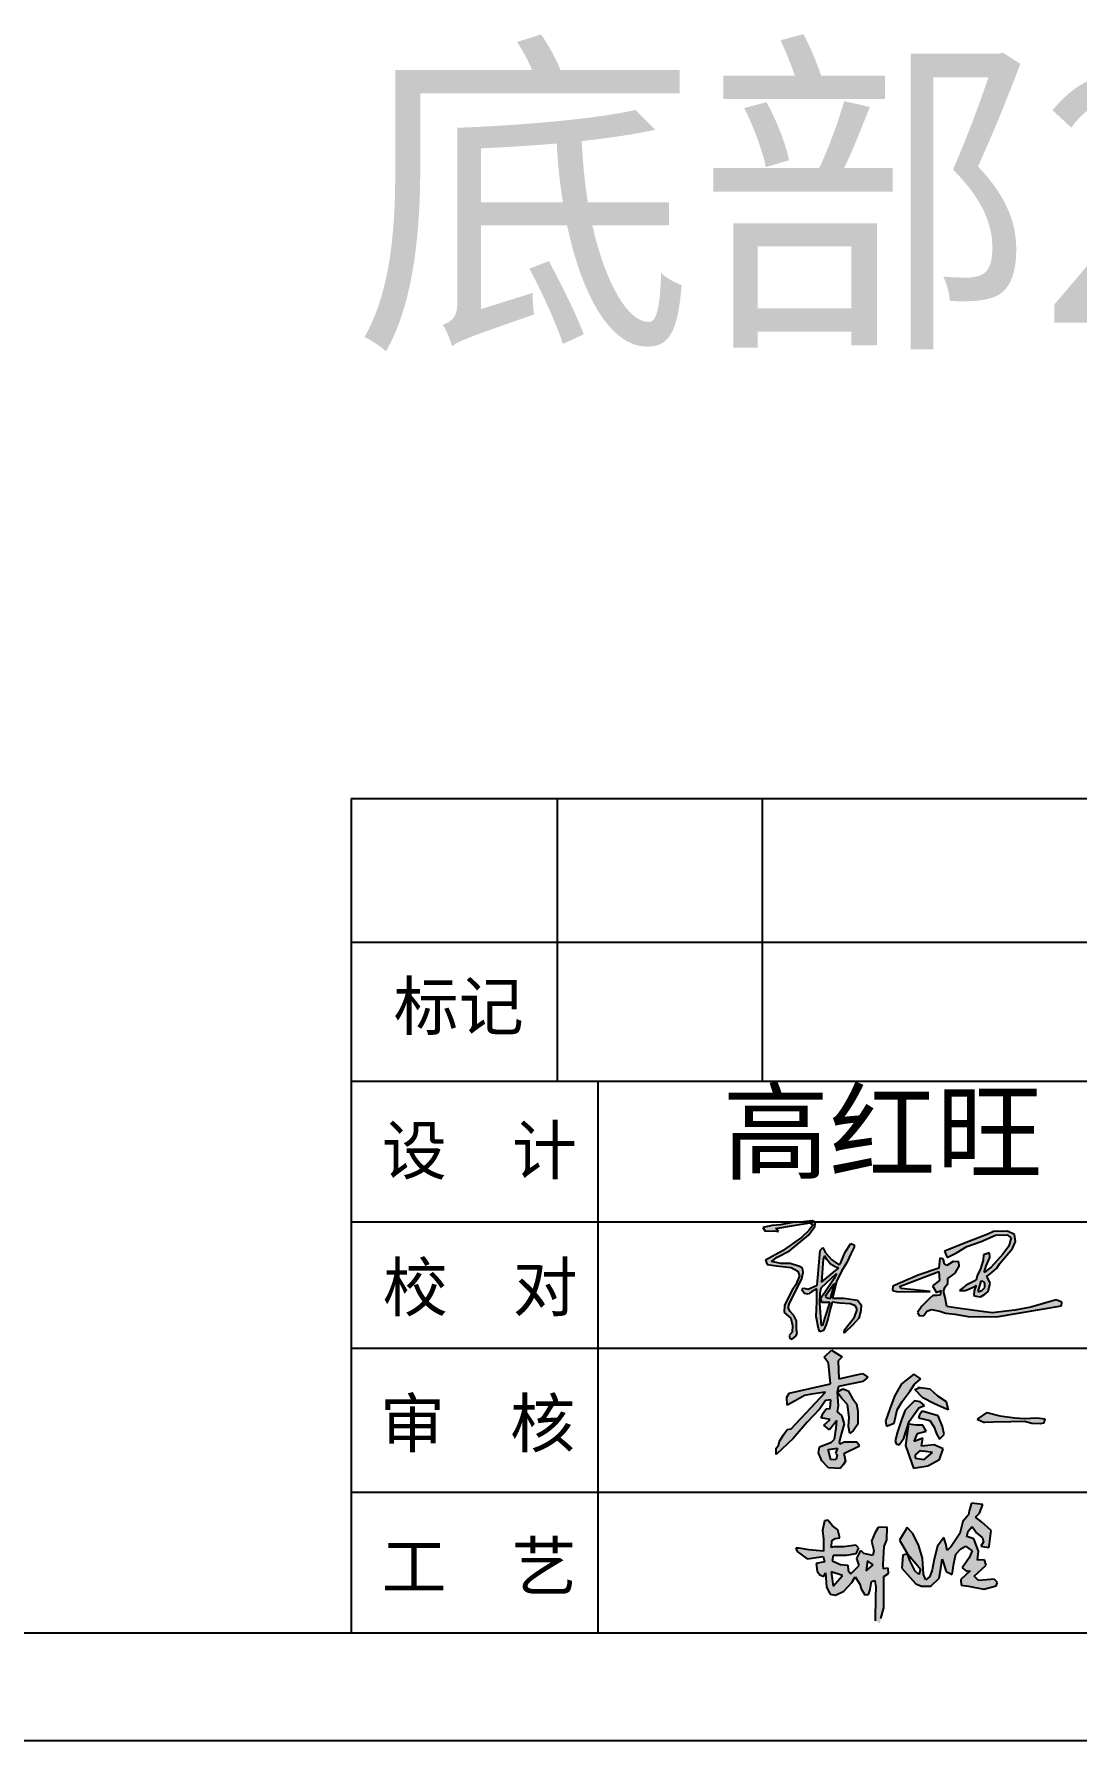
# Model space of a CAD drawing. Header units: millimetres. Extents: x 3916 to 6020, y 1867 to 2649.
# Drawn here: x 5476.7 to 5613.9, y 1867.3 to 2092 of the extents above; entities that cross this region are included whole.
import ezdxf

# ---------------------------------------------------------------- set-up
doc = ezdxf.new("R2010")
doc.units = ezdxf.units.MM
doc.layers.add('图层1', color=6, linetype='Continuous', lineweight=5)
doc.styles.add('宋体', font='')
doc.styles.get('宋体').set_extended_font_data('SimSun')

# ---------------------------------------------------------------- blocks, each defined once
blk = doc.blocks.new('452455.')
at = {"lineweight": -3}
h = blk.add_hatch(color=256, dxfattribs=at)
h.paths.add_polyline_path([(60176.5, 37954.7), (60048.5, 37925.7), (60041.7, 37913.9), (60042.3, 37888.7), (60067.2, 37902.6), (60096.5, 37919), (60117.4, 37922.3), (60161.2, 37929.4), (60054.5, 37815.5), (60042.5, 37813.1), (60031.6, 37796.8), (60018.3, 37776.9), (60015.5, 37763.4), (60007.9, 37755.1), (60007.9, 37736.4), (60061.5, 37785.7), (60104.3, 37835.7), (60143.1, 37876.9), (60161.5, 37903.4), (60177.8, 37905.6), (60175.4, 37878.4), (60162.7, 37877.7), (60153.5, 37864.2), (60147.5, 37849.1), (60175.8, 37843.8), (60156, 37826.8), (60174, 37812.7), (60195.9, 37841.6), (60194.1, 37817.3), (60189.2, 37783.8), (60179.7, 37774.2), (60142.9, 37759.4), (60139, 37741.4), (60149.3, 37716), (60170.5, 37694.1), (60206.2, 37692.3), (60215.3, 37704.3), (60223.1, 37714.9), (60218, 37738.6), (60265.9, 37763.1), (60257.9, 37773.9), (60219.2, 37773.9), (60205.5, 37768.1), (60203.3, 37773.2), (60208.9, 37794.4), (60218.6, 37830.8), (60210.6, 37856.4), (60197, 37867.7), (60199.8, 37886.5), (60197.6, 37929.1), (60201, 37946.2), (60276.7, 37962.1), (60292.6, 37975.2), (60276.1, 37987.2), (60202.1, 37970.1), (60199.8, 38025.8), (60212.4, 38038.9), (60179.3, 38058.8), (60157.1, 38037.2), (60170.8, 38018.4)])
h.paths.add_polyline_path([(60198, 37755.1), (60192.1, 37739.7), (60197.1, 37734.6), (60194.1, 37720.6), (60177.8, 37719.5), (60169.1, 37751.4)], flags=16)
h.paths.add_polyline_path([(60234.5, 37850.7), (60232.8, 37822.2), (60236.3, 37800.6), (60247.1, 37809.2), (60260.7, 37830.2), (60261.3, 37853.5), (60260.7, 37870), (60256.7, 37892.8), (60244.8, 37909.2), (60231.7, 37933.1), (60214.6, 37938.8), (60197.6, 37929.1), (60211.2, 37909.8), (60229.4, 37891)], flags=17)
h.paths.add_polyline_path([(60398.1, 37899.6), (60423.1, 37933.3), (60436.3, 37953.5), (60456.4, 37970.1), (60434.1, 37984.6), (60396.8, 37954.3), (60375.3, 37918.8), (60361.3, 37880.7), (60346.8, 37839.1), (60350.3, 37823.3), (60373.5, 37833.4), (60383.2, 37874.1)])
h.paths.add_polyline_path([(60484.1, 37939.4), (60452.7, 37943.5), (60437.6, 37937.3), (60462.1, 37911), (60496.8, 37894.2), (60519.6, 37883.8), (60540.7, 37874.1), (60535, 37900), (60507.3, 37918)])
h.paths.add_polyline_path([(60395.9, 37843), (60383.6, 37806.6), (60377, 37778.1), (60379.7, 37769.4), (60389.3, 37765.4), (60403.8, 37786), (60420, 37838.2), (60449.9, 37880.3), (60467.4, 37887.7), (60453.8, 37899.1), (60437.1, 37902.2), (60407.3, 37873.3)])
h.paths.add_polyline_path([(60484.1, 37841.7), (60497.2, 37820.7), (60505.1, 37800.1), (60514.3, 37783.8), (60528.8, 37797.9), (60523.1, 37822.4), (60510, 37855.3), (60477.9, 37864.9), (60460.7, 37870.1), (60452.5, 37858.4), (60449, 37849.2)])
h.paths.add_polyline_path([(60446.4, 37801.4), (60473.1, 37808.4), (60462.1, 37826.8), (60442, 37826.8), (60417.6, 37830), (60409.1, 37764.1), (60433.6, 37693.5), (60477.9, 37701), (60513.9, 37720.3), (60525.8, 37753.2), (60497.2, 37766.3), (60457.8, 37761.9), (60462.6, 37786), (60435.8, 37776.4)])
h.paths.add_polyline_path([(60454.3, 37748.8), (60463.8, 37746), (60492, 37741.8), (60467, 37720.3), (60438.9, 37724.9), (60438.6, 37734.8)], flags=16)
h.paths.add_polyline_path([(60681.5, 37835.9), (60734.3, 37837.1), (60777.5, 37838.1), (60800.3, 37832.3), (60826, 37831.3), (60837.2, 37833.2), (60840.1, 37845.9), (60815.8, 37849.2), (60775.6, 37847.8), (60746.9, 37849.7), (60700.8, 37855.5), (60660.6, 37866.2), (60630.6, 37845.2), (60653.2, 37835.4)])
for p, q in [((60157.1, 38037.2), (60179.3, 38058.8)), ((60170.8, 38018.4), (60157.1, 38037.2)), ((60176.5, 37954.7), (60170.8, 38018.4)), ((60179.3, 38058.8), (60212.4, 38038.9)), ((60212.4, 38038.9), (60199.8, 38025.8)), ((60199.8, 38025.8), (60202.1, 37970.1)), ((60276.7, 37962.1), (60201, 37946.2)), ((60202.1, 37970.1), (60276.1, 37987.2)), ((60276.1, 37987.2), (60292.6, 37975.2)), ((60292.6, 37975.2), (60276.7, 37962.1)), ((60434.1, 37984.6), (60396.8, 37954.3)), ((60456.4, 37970.1), (60434.1, 37984.6)), ((60436.3, 37953.5), (60456.4, 37970.1)), ((60041.7, 37913.9), (60048.5, 37925.7)), ((60042.3, 37888.7), (60041.7, 37913.9)), ((60048.5, 37925.7), (60176.5, 37954.7)), ((60054.5, 37815.5), (60161.2, 37929.4)), ((60096.5, 37919), (60067.2, 37902.6)), ((60117.4, 37922.3), (60096.5, 37919)), ((60161.2, 37929.4), (60117.4, 37922.3)), ((60177.8, 37905.6), (60161.5, 37903.4)), ((60175.4, 37878.4), (60177.8, 37905.6)), ((60201, 37946.2), (60197.6, 37929.1)), ((60197.6, 37929.1), (60214.6, 37938.8)), ((60211.2, 37909.8), (60197.6, 37929.1)), ((60197.6, 37929.1), (60197.6, 37929.1)), ((60197.6, 37929.1), (60199.8, 37886.5)), ((60229.4, 37891), (60211.2, 37909.8)), ((60214.6, 37938.8), (60231.7, 37933.1)), ((60231.7, 37933.1), (60244.8, 37909.2)), ((60244.8, 37909.2), (60256.7, 37892.8)), ((60375.3, 37918.8), (60361.3, 37880.7)), ((60396.8, 37954.3), (60375.3, 37918.8)), ((60398.1, 37899.6), (60423.1, 37933.3)), ((60423.1, 37933.3), (60436.3, 37953.5)), ((60437.6, 37937.3), (60452.7, 37943.5)), ((60462.1, 37911), (60437.6, 37937.3)), ((60446.8, 37944.3), (60484.1, 37939.4)), ((60496.8, 37894.2), (60462.1, 37911)), ((60484.1, 37939.4), (60507.3, 37918)), ((60507.3, 37918), (60535, 37900)), ((60067.2, 37902.6), (60042.3, 37888.7)), ((60143.1, 37876.9), (60104.3, 37835.7)), ((60161.5, 37903.4), (60143.1, 37876.9)), ((60147.5, 37849.1), (60153.5, 37864.2)), ((60153.5, 37864.2), (60162.7, 37877.7)), ((60162.7, 37877.7), (60175.4, 37878.4)), ((60199.8, 37886.5), (60197, 37867.7)), ((60197, 37867.7), (60210.6, 37856.4)), ((60210.6, 37856.4), (60218.6, 37830.8)), ((60234.5, 37850.7), (60229.4, 37891)), ((60256.7, 37892.8), (60260.7, 37870)), ((60260.7, 37870), (60261.3, 37853.5)), ((60261.3, 37853.5), (60260.7, 37830.2)), ((60361.3, 37880.7), (60346.8, 37839.1)), ((60373.5, 37833.4), (60383.2, 37874.1)), ((60383.2, 37874.1), (60398.1, 37899.6)), ((60407.3, 37873.3), (60395.9, 37843)), ((60437.1, 37902.2), (60407.3, 37873.3)), ((60420, 37838.2), (60449.9, 37880.3)), ((60453.8, 37899.1), (60437.1, 37902.2)), ((60452.5, 37858.4), (60449, 37849.2)), ((60449.9, 37880.3), (60467.4, 37887.7)), ((60460.7, 37870.1), (60452.5, 37858.4)), ((60467.4, 37887.7), (60453.8, 37899.1)), ((60477.9, 37864.9), (60460.7, 37870.1)), ((60510, 37855.3), (60477.9, 37864.9)), ((60519.6, 37883.8), (60496.8, 37894.2)), ((60523.1, 37822.4), (60510, 37855.3)), ((60540.7, 37874.1), (60519.6, 37883.8)), ((60535, 37900), (60540.7, 37874.1)), ((60660.6, 37866.2), (60630.6, 37845.2)), ((60660.6, 37866.2), (60700.8, 37855.5)), ((60700.8, 37855.5), (60746.9, 37849.7)), ((60031.6, 37796.8), (60042.5, 37813.1)), ((60042.5, 37813.1), (60054.5, 37815.5)), ((60104.3, 37835.7), (60061.5, 37785.7)), ((60175.8, 37843.8), (60147.5, 37849.1)), ((60156, 37826.8), (60175.8, 37843.8)), ((60174, 37812.7), (60156, 37826.8)), ((60195.9, 37841.6), (60174, 37812.7)), ((60189.2, 37783.8), (60194.1, 37817.3)), ((60194.1, 37817.3), (60195.9, 37841.6)), ((60218.6, 37830.8), (60208.9, 37794.4)), ((60232.8, 37822.2), (60234.5, 37850.7)), ((60236.3, 37800.6), (60232.8, 37822.2)), ((60247.1, 37809.2), (60236.3, 37800.6)), ((60260.7, 37830.2), (60247.1, 37809.2)), ((60346.8, 37839.1), (60350.3, 37823.3)), ((60350.3, 37823.3), (60373.5, 37833.4)), ((60383.6, 37806.6), (60377, 37778.1)), ((60395.9, 37843), (60383.6, 37806.6)), ((60403.8, 37786), (60420, 37838.2)), ((60417.7, 37830.7), (60409.1, 37764.1)), ((60442, 37826.8), (60417.6, 37830)), ((60435.8, 37776.4), (60446.4, 37801.4)), ((60462.1, 37826.8), (60442, 37826.8)), ((60446.4, 37801.4), (60473.1, 37808.4)), ((60449, 37849.2), (60484.1, 37841.7)), ((60473.1, 37808.4), (60462.1, 37826.8)), ((60484.1, 37841.7), (60497.2, 37820.7)), ((60497.2, 37820.7), (60505.1, 37800.1)), ((60505.1, 37800.1), (60514.3, 37783.8)), ((60528.8, 37797.9), (60523.1, 37822.4)), ((60630.6, 37845.2), (60653.2, 37835.4)), ((60681.5, 37835.9), (60653.2, 37835.4)), ((60734.3, 37837.1), (60681.5, 37835.9)), ((60777.5, 37838.1), (60734.3, 37837.1)), ((60746.9, 37849.7), (60775.6, 37847.8)), ((60775.6, 37847.8), (60815.8, 37849.2)), ((60800.3, 37832.3), (60777.5, 37838.1)), ((60826, 37831.3), (60800.3, 37832.3)), ((60815.8, 37849.2), (60840.1, 37845.9)), ((60837.2, 37833.2), (60826, 37831.3)), ((60840.1, 37845.9), (60837.2, 37833.2)), ((60061.5, 37785.7), (60007.9, 37736.4)), ((60007.9, 37755.1), (60015.5, 37763.4)), ((60007.9, 37736.4), (60007.9, 37755.1)), ((60015.5, 37763.4), (60018.3, 37776.9)), ((60018.3, 37776.9), (60031.6, 37796.8)), ((60139, 37741.4), (60142.9, 37759.4)), ((60142.9, 37759.4), (60179.7, 37774.2)), ((60169.1, 37751.4), (60198, 37755.1)), ((60177.8, 37719.5), (60169.1, 37751.4)), ((60179.7, 37774.2), (60189.2, 37783.8)), ((60198, 37755.1), (60192.1, 37739.7)), ((60208.9, 37794.4), (60203.3, 37773.2)), ((60203.3, 37773.2), (60205.5, 37768.1)), ((60219.2, 37773.9), (60205.5, 37768.1)), ((60218, 37738.6), (60265.9, 37763.1)), ((60257.9, 37773.9), (60219.2, 37773.9)), ((60265.9, 37763.1), (60257.9, 37773.9)), ((60377, 37778.1), (60379.7, 37769.4)), ((60379.7, 37769.4), (60389.3, 37765.4)), ((60389.3, 37765.4), (60403.8, 37786)), ((60409.1, 37764.1), (60433.6, 37693.5)), ((60462.6, 37786), (60435.8, 37776.4)), ((60454.3, 37748.8), (60438.6, 37734.8)), ((60454.3, 37748.8), (60463.8, 37746)), ((60457.8, 37761.9), (60462.6, 37786)), ((60497.2, 37766.3), (60457.8, 37761.9)), ((60525.8, 37753.2), (60497.2, 37766.3)), ((60513.9, 37720.3), (60525.8, 37753.2)), ((60514.3, 37783.8), (60528.8, 37797.9)), ((60149.3, 37716), (60139, 37741.4)), ((60170.5, 37694.1), (60149.3, 37716)), ((60206.2, 37692.3), (60170.5, 37694.1)), ((60194.1, 37720.6), (60177.8, 37719.5)), ((60192.1, 37739.7), (60197.1, 37734.6)), ((60197.1, 37734.6), (60194.1, 37720.6)), ((60215.3, 37704.3), (60206.2, 37692.3)), ((60223.1, 37714.9), (60215.3, 37704.3)), ((60218, 37738.6), (60223.1, 37714.9)), ((60433.6, 37693.5), (60477.9, 37701)), ((60438.6, 37734.8), (60438.9, 37724.9)), ((60438.9, 37724.9), (60467, 37720.3)), ((60492, 37741.8), (60463, 37746.1)), ((60467, 37720.3), (60492, 37741.8)), ((60477.9, 37701), (60513.9, 37720.3))]:
    blk.add_line(p, q, dxfattribs=at)
blk = doc.blocks.new('445525555')
at = {"lineweight": -3}
h = blk.add_hatch(color=256, dxfattribs=at)
h.paths.add_polyline_path([(59468.6, 37412.7), (59471.9, 37429), (59512, 37429.3), (59541.6, 37434.8), (59549.9, 37453.3), (59542.3, 37461.4), (59505.1, 37456.2), (59474.9, 37456.2), (59465.4, 37454.2), (59468.7, 37476.8), (59478.2, 37481.8), (59493, 37484.1), (59486.1, 37509.3), (59469.4, 37520.8), (59455.6, 37538.5), (59445.1, 37537.2), (59438.5, 37507), (59442.1, 37479.8), (59442.4, 37461.1), (59441.8, 37442.7), (59396.8, 37446.7), (59366.6, 37452.2), (59355.8, 37452.2), (59360, 37441.7), (59390.9, 37419.4), (59441.2, 37425.8), (59444.8, 37409.5), (59419.2, 37404.8), (59421.9, 37381.2), (59430.5, 37369.2), (59443.2, 37364.8), (59448.5, 37376.2), (59451.5, 37331.6), (59462.2, 37309.6), (59478.8, 37306.9), (59504.8, 37319.2), (59529.5, 37345.9), (59539.8, 37363.8), (59554.5, 37340.9), (59558.8, 37326.2), (59569.8, 37307.9), (59580.8, 37308.2), (59586.1, 37324.2), (59590.8, 37349.2), (59601.1, 37351.5), (59604.4, 37331.6), (59603.1, 37302.6), (59601.9, 37227.2), (59616.4, 37219.9), (59619.9, 37233.8), (59628.5, 37267.4), (59628.5, 37363.9), (59643.2, 37373.9), (59642.6, 37389.8), (59627.3, 37388.3), (59627, 37401.9), (59629.8, 37457), (59638.1, 37477.9), (59639.1, 37516.9), (59610.9, 37516.5), (59601.3, 37498.8), (59590.5, 37473.9), (59597.7, 37444.4), (59594.8, 37428.9), (59566.9, 37435.5), (59557.8, 37445), (59545.5, 37419.9), (59552, 37398.4), (59526.3, 37372.6), (59518.5, 37382.7), (59516.8, 37399.3), (59494.7, 37401.6)])
h.paths.add_polyline_path([(59500.7, 37367.6), (59471.9, 37333.9), (59466.1, 37378.3)], flags=16)
h.paths.add_polyline_path([(59574.2, 37382.1), (59577.8, 37412.4), (59595.7, 37400)], flags=16)
h.paths.add_polyline_path([(59709.7, 37414.2), (59702.4, 37435), (59687.7, 37430.1), (59684.5, 37390.2), (59710.6, 37361.6), (59728.1, 37341.7), (59745.6, 37334), (59774.2, 37334.4), (59800.2, 37359.6), (59805.1, 37389.3), (59809.2, 37418.3), (59821.4, 37379.6), (59840.6, 37370.2), (59845.1, 37404.4), (59851.2, 37433.7), (59867.1, 37450), (59881.4, 37458.6), (59902.2, 37443.9), (59892.4, 37422.3), (59870.8, 37391.4), (59884.2, 37380.8), (59895.6, 37382), (59867.1, 37355.1), (59867.9, 37337.6), (59891.2, 37334.8), (59938, 37325), (59976.8, 37335.2), (59980.8, 37346.2), (59970.2, 37355.9), (59947.8, 37354.3), (59921.7, 37351.9), (59908.7, 37365.7), (59945.8, 37399.5), (59940.1, 37416.2), (59918.9, 37415.4), (59921.7, 37443.1), (59907.5, 37481.4), (59885.9, 37487.9), (59889.5, 37504.6), (59901.8, 37518.9), (59916, 37499.7), (59934, 37483.8), (59936.8, 37471.6), (59929.1, 37458.6), (59953.9, 37453.7), (59955.6, 37465.5), (59960.5, 37507.1), (59931.5, 37533.9), (59912.4, 37548.6), (59924.6, 37560.4), (59934.8, 37587.7), (59899.7, 37591.4), (59892.4, 37568.2), (59890.3, 37555.5), (59872.8, 37534.8), (59864.2, 37497.7), (59836.9, 37457), (59825.1, 37445.2), (59820.6, 37465.1), (59814.1, 37485.1), (59794.5, 37458.2), (59784.3, 37418.3), (59778.2, 37384.5), (59770.9, 37364.5), (59758.3, 37354.3), (59751.3, 37370.2), (59748.9, 37421.1), (59736.2, 37462.7), (59717.1, 37498.5), (59701.2, 37516.4), (59676.7, 37477.3), (59702.4, 37435), (59728.5, 37403.6), (59742.3, 37387), (59736.7, 37371), (59725.2, 37381.2)])
for p, q in [((59899.7, 37591.4), (59892.4, 37568.2)), ((59934.8, 37587.7), (59899.7, 37591.4)), ((59445.1, 37537.2), (59438.5, 37507)), ((59455.6, 37538.5), (59445.1, 37537.2)), ((59469.4, 37520.8), (59455.6, 37538.5)), ((59890.3, 37555.5), (59872.8, 37534.8)), ((59892.4, 37568.2), (59890.3, 37555.5)), ((59912.4, 37548.6), (59924.6, 37560.4)), ((59931.5, 37533.9), (59912.4, 37548.6)), ((59924.6, 37560.4), (59934.8, 37587.7)), ((59438.5, 37507), (59442.1, 37479.8)), ((59486.1, 37509.3), (59469.4, 37520.8)), ((59478.2, 37481.8), (59493, 37484.1)), ((59493, 37484.1), (59486.1, 37509.3)), ((59601.3, 37498.8), (59590.5, 37473.9)), ((59610.9, 37516.5), (59601.3, 37498.8)), ((59639.1, 37516.9), (59610.9, 37516.5)), ((59638.1, 37477.9), (59639.1, 37516.9)), ((59701.2, 37516.4), (59676.7, 37477.3)), ((59717.1, 37498.5), (59701.2, 37516.4)), ((59736.2, 37462.7), (59717.1, 37498.5)), ((59814.1, 37485.1), (59794.5, 37458.2)), ((59820.6, 37465.1), (59814.1, 37485.1)), ((59864.2, 37497.7), (59836.9, 37457)), ((59872.8, 37534.8), (59864.2, 37497.7)), ((59885.9, 37487.9), (59889.5, 37504.6)), ((59907.5, 37481.4), (59885.9, 37487.9)), ((59889.5, 37504.6), (59901.8, 37518.9)), ((59901.8, 37518.9), (59916, 37499.7)), ((59916, 37499.7), (59934, 37483.8)), ((59960.5, 37507.1), (59931.5, 37533.9)), ((59934, 37483.8), (59936.8, 37471.6)), ((59955.6, 37465.5), (59960.5, 37507.1)), ((59366.6, 37452.2), (59355.8, 37452.2)), ((59355.8, 37452.2), (59360, 37441.7)), ((59360, 37441.7), (59390.9, 37419.4)), ((59396.8, 37446.7), (59366.6, 37452.2)), ((59441.8, 37442.7), (59396.8, 37446.7)), ((59442.4, 37461.1), (59441.8, 37442.7)), ((59442.1, 37479.8), (59442.4, 37461.1)), ((59465.4, 37454.2), (59468.7, 37476.8)), ((59474.9, 37456.2), (59465.4, 37454.2)), ((59468.7, 37476.8), (59478.2, 37481.8)), ((59505.1, 37456.2), (59474.9, 37456.2)), ((59542.3, 37461.4), (59505.1, 37456.2)), ((59541.6, 37434.8), (59512, 37429.3)), ((59549.9, 37453.3), (59541.6, 37434.8)), ((59549.9, 37453.3), (59542.3, 37461.4)), ((59545.5, 37419.9), (59557.8, 37445)), ((59566.9, 37435.5), (59557.8, 37445)), ((59594.8, 37428.9), (59566.9, 37435.5)), ((59590.5, 37473.9), (59597.7, 37444.4)), ((59597.7, 37444.4), (59594.8, 37428.9)), ((59627, 37401.9), (59629.8, 37457)), ((59629.8, 37457), (59638.1, 37477.9)), ((59676.7, 37477.3), (59702.4, 37435)), ((59687.7, 37430.1), (59684.5, 37390.2)), ((59702.4, 37435), (59687.7, 37430.1)), ((59702.4, 37435), (59728.5, 37403.6)), ((59709.7, 37414.2), (59702.4, 37435)), ((59748.9, 37421.1), (59736.2, 37462.7)), ((59794.5, 37458.2), (59784.3, 37418.3)), ((59825.1, 37445.2), (59820.6, 37465.1)), ((59836.9, 37457), (59825.1, 37445.2)), ((59845.1, 37404.4), (59851.2, 37433.7)), ((59851.2, 37433.7), (59867.1, 37450)), ((59867.1, 37450), (59881.4, 37458.6)), ((59881.4, 37458.6), (59902.2, 37443.9)), ((59902.2, 37443.9), (59892.4, 37422.3)), ((59921.7, 37443.1), (59907.5, 37481.4)), ((59918.9, 37415.4), (59921.7, 37443.1)), ((59936.8, 37471.6), (59929.1, 37458.6)), ((59929.1, 37458.6), (59953.9, 37453.7)), ((59953.9, 37453.7), (59955.6, 37465.5)), ((59390.9, 37419.4), (59441.2, 37425.8)), ((59444.8, 37409.5), (59419.2, 37404.8)), ((59419.2, 37404.8), (59421.9, 37381.2)), ((59421.9, 37381.2), (59430.5, 37369.2)), ((59441.2, 37425.8), (59444.8, 37409.5)), ((59466.1, 37378.3), (59471.9, 37333.9)), ((59500.7, 37367.6), (59466.1, 37378.3)), ((59471.9, 37429), (59468.6, 37412.7)), ((59468.6, 37412.7), (59494.7, 37401.6)), ((59512, 37429.3), (59471.9, 37429)), ((59494.7, 37401.6), (59516.8, 37399.3)), ((59516.8, 37399.3), (59518.5, 37382.7)), ((59518.5, 37382.7), (59526.3, 37372.6)), ((59526.3, 37372.6), (59552, 37398.4)), ((59552, 37398.4), (59545.5, 37419.9)), ((59577.8, 37412.4), (59574.2, 37382.1)), ((59574.2, 37382.1), (59595.7, 37400)), ((59595.7, 37400), (59577.8, 37412.4)), ((59627.3, 37388.3), (59627, 37401.9)), ((59642.6, 37389.8), (59627.3, 37388.3)), ((59643.2, 37373.9), (59642.6, 37389.8)), ((59684.5, 37390.2), (59710.6, 37361.6)), ((59725.2, 37381.2), (59709.7, 37414.2)), ((59736.7, 37371), (59725.2, 37381.2)), ((59728.5, 37403.6), (59742.3, 37387)), ((59742.3, 37387), (59736.7, 37371)), ((59751.3, 37370.2), (59748.9, 37421.1)), ((59778.2, 37384.5), (59770.9, 37364.5)), ((59784.3, 37418.3), (59778.2, 37384.5)), ((59800.2, 37359.6), (59805.1, 37389.3)), ((59805.1, 37389.3), (59809.2, 37418.3)), ((59809.2, 37418.3), (59821.4, 37379.6)), ((59821.4, 37379.6), (59840.6, 37370.2)), ((59840.6, 37370.2), (59845.1, 37404.4)), ((59895.6, 37382), (59867.1, 37355.1)), ((59892.4, 37422.3), (59870.8, 37391.4)), ((59870.8, 37391.4), (59884.2, 37380.8)), ((59884.2, 37380.8), (59895.6, 37382)), ((59908.7, 37365.7), (59945.8, 37399.5)), ((59940.1, 37416.2), (59918.9, 37415.4)), ((59945.8, 37399.5), (59940.1, 37416.2)), ((59430.5, 37369.2), (59443.2, 37364.8)), ((59443.2, 37364.8), (59448.5, 37376.2)), ((59448.5, 37376.2), (59451.5, 37331.6)), ((59451.5, 37331.6), (59462.2, 37309.6)), ((59471.9, 37333.9), (59500.7, 37367.6)), ((59504.8, 37319.2), (59529.5, 37345.9)), ((59529.5, 37345.9), (59539.8, 37363.8)), ((59539.8, 37363.8), (59554.5, 37340.9)), ((59554.5, 37340.9), (59558.8, 37326.2)), ((59558.8, 37326.2), (59569.8, 37307.9)), ((59580.8, 37308.2), (59586.1, 37324.2)), ((59586.1, 37324.2), (59590.8, 37349.2)), ((59590.8, 37349.2), (59601.1, 37351.5)), ((59601.1, 37351.5), (59604.4, 37331.6)), ((59604.4, 37331.6), (59603.1, 37302.6)), ((59628.5, 37363.9), (59643.2, 37373.9)), ((59628.5, 37267.4), (59628.5, 37363.9)), ((59710.6, 37361.6), (59728.1, 37341.7)), ((59728.1, 37341.7), (59745.6, 37334)), ((59745.6, 37334), (59774.2, 37334.4)), ((59758.3, 37354.3), (59751.3, 37370.2)), ((59770.9, 37364.5), (59758.3, 37354.3)), ((59774.2, 37334.4), (59800.2, 37359.6)), ((59867.1, 37355.1), (59867.9, 37337.6)), ((59867.9, 37337.6), (59891.2, 37334.8)), ((59891.2, 37334.8), (59938, 37325)), ((59921.7, 37351.9), (59908.7, 37365.7)), ((59947.8, 37354.3), (59921.7, 37351.9)), ((59938, 37325), (59976.8, 37335.2)), ((59970.2, 37355.9), (59947.8, 37354.3)), ((59980.8, 37346.2), (59970.2, 37355.9)), ((59976.8, 37335.2), (59980.8, 37346.2)), ((59976.8, 37335.2), (59976.8, 37335.2)), ((59462.2, 37309.6), (59478.8, 37306.9)), ((59478.8, 37306.9), (59504.8, 37319.2)), ((59569.8, 37307.9), (59580.8, 37308.2)), ((59603.1, 37302.6), (59601.9, 37227.2)), ((59619.9, 37233.8), (59628.5, 37267.4))]:
    blk.add_line(p, q, dxfattribs=at)
blk = doc.blocks.new('0045555')
at = {"lineweight": -3}
h = blk.add_hatch(color=256, dxfattribs=at)
h.paths.add_polyline_path([(59666.69, 37142.55), (59667.21, 37145.44), (59667, 37147.35), (59665.54, 37148.14), (59661.14, 37149.68), (59656.85, 37149.64), (59652.23, 37150.55), (59654.9, 37152.67), (59660.84, 37155.75), (59669.83, 37163.21), (59672.82, 37167.34), (59673.08, 37169.38), (59671.61, 37169.91), (59667.37, 37169.54), (59662.18, 37169.12), (59656.47, 37168.08), (59652.5, 37167.8), (59648.03, 37166.8), (59649.13, 37165.11), (59653.41, 37165.21), (59655.58, 37164.92), (59654.76, 37165.79), (59654.22, 37166.36), (59663.56, 37167.85), (59670.46, 37168.96), (59672.07, 37168), (59669.9, 37165.35), (59666.49, 37162.04), (59657.45, 37155.75), (59649.28, 37151.23), (59650.05, 37149.17), (59654.62, 37148.54), (59661.54, 37147.68), (59664.77, 37146.04), (59665.51, 37143.72), (59663.72, 37139.45), (59661.96, 37136.92), (59658.45, 37129.74), (59658.22, 37126.21), (59661.42, 37123.51), (59662.21, 37120.09), (59662.01, 37116.93), (59660.58, 37115.27), (59660.92, 37114.07), (59662.05, 37113.62), (59663.91, 37115.17), (59664.37, 37116.67), (59664.04, 37118.09), (59664.08, 37122.38), (59662.75, 37124.87), (59661.15, 37126.73), (59660.12, 37128.53), (59660.62, 37130.19)])
h.paths.add_polyline_path([(59673.89, 37139.34), (59669.62, 37137.39), (59667.61, 37137.91), (59666.95, 37137.78), (59666.77, 37136.72), (59667.85, 37135.28), (59669.64, 37135.06), (59671.3, 37136.13), (59673.71, 37137.63), (59673.74, 37131.3), (59673.52, 37124.3), (59674.53, 37118.59), (59675.23, 37117.13), (59676.95, 37117.75), (59678.22, 37120.5), (59679.11, 37123.71), (59680.19, 37127.84), (59681.06, 37131.19), (59684.74, 37130.71), (59689.64, 37130.46), (59692.17, 37129.5), (59693.05, 37127.79), (59691.72, 37124.07), (59686.94, 37117.97), (59686.8, 37116.37), (59690.88, 37120.45), (59693.81, 37123.57), (59694.76, 37127.2), (59694.97, 37129.95), (59693.21, 37132.1), (59686.63, 37133.12), (59681.29, 37133.06), (59683.07, 37140.99), (59685.48, 37146.01), (59688.07, 37150.1), (59689.98, 37154.2), (59691.53, 37157.37), (59691.53, 37158.59), (59690.05, 37159.16), (59687.28, 37155.07), (59684.88, 37149.25), (59684.14, 37149.2), (59680.93, 37151.38), (59677.89, 37154.74), (59676.63, 37157.25), (59675.37, 37155.89)])
h.paths.add_polyline_path([(59676.04, 37140.74), (59676.81, 37151.66), (59677.5, 37153.31), (59678.6, 37151.5), (59680.28, 37149.32), (59682.79, 37147.84), (59684.3, 37147.54)], flags=16)
h.paths.add_polyline_path([(59683.08, 37144.9), (59681.97, 37142.43), (59677.53, 37135.88), (59675.55, 37133.01), (59676, 37131.21), (59679.92, 37131.27), (59677.46, 37123.42), (59676.63, 37120.75), (59676.36, 37119.88), (59675.95, 37120.07), (59675.79, 37121.82), (59675.25, 37130.89), (59675.4, 37135.59), (59675.83, 37138.1)], flags=16)
h.paths.add_polyline_path([(59713.19, 37138.7), (59731.81, 37145.83), (59732.18, 37141.6), (59728.86, 37138.92), (59730.84, 37135.75), (59732.77, 37136.77), (59732.45, 37134.52), (59731.06, 37134.41), (59729.02, 37134.41), (59727.46, 37132.91), (59723.8, 37129.38), (59721.72, 37126.32), (59722.69, 37124.66), (59724.67, 37124.93), (59726.16, 37126.97), (59728.32, 37127.68), (59732.34, 37126.86), (59735.17, 37125.96), (59739.5, 37125.41), (59745.9, 37124.41), (59759.41, 37124.27), (59790.32, 37129.51), (59790.53, 37131.13), (59787.72, 37132.31), (59775.72, 37128.86), (59768.05, 37127.4), (59757.24, 37126.18), (59748.93, 37127.29), (59739.86, 37128.52), (59735.72, 37129.07), (59734.87, 37133.42), (59734.13, 37136.5), (59734.93, 37138.47), (59736.2, 37140.12), (59736.2, 37142.46), (59739.67, 37144.96), (59741.64, 37148.37), (59741.48, 37150.5), (59738.76, 37150.66), (59735.62, 37148.64), (59734.61, 37149.43), (59733.97, 37151.88), (59732.37, 37152.15), (59732.05, 37149.11), (59731.87, 37147.42), (59721.98, 37144.01), (59709.95, 37138.84), (59709.86, 37136.82), (59711.65, 37136.3), (59715.37, 37136.16), (59727.78, 37136.34), (59713.89, 37137.68)])
h.paths.add_polyline_path([(59754.61, 37143.48), (59756.19, 37144.52), (59759.54, 37147.45), (59760.84, 37149.41), (59766.9, 37156.84), (59768.36, 37160.04), (59767.99, 37163.51), (59764.55, 37165.11), (59757.98, 37164.87), (59755.15, 37163.68), (59746.16, 37160.08), (59734.58, 37155.44), (59735.84, 37152.48), (59740.23, 37154.72), (59745.22, 37157.67), (59752.08, 37160.07), (59758.91, 37163.21), (59764.49, 37163.29), (59766.31, 37161.8), (59765.2, 37157.94), (59762.29, 37154.01), (59756.86, 37147.88), (59753.4, 37145.36), (59754.42, 37148.58), (59756.15, 37152.44), (59756.07, 37154.72), (59753.16, 37153.7), (59752.92, 37151.26), (59751.66, 37147.17), (59750.17, 37143.71), (59749.7, 37141.74), (59744.97, 37139.3), (59741.67, 37136.71), (59744.62, 37136.77), (59749, 37138.7), (59749.63, 37139.38), (59748.73, 37136.66), (59748.51, 37134.43), (59749.74, 37134.13), (59751.75, 37133.72), (59753.57, 37134.86), (59755.4, 37136.36), (59756.32, 37140.22), (59755.26, 37142.67)])
h.paths.add_polyline_path([(59752.94, 37141.12), (59753.85, 37140.06), (59753.85, 37138.17), (59752.38, 37136.71), (59751.08, 37136.23), (59750.38, 37136.36), (59751.88, 37141.28)], flags=16)
for p, q in [((59667.37, 37169.54), (59662.18, 37169.12)), ((59671.61, 37169.91), (59667.37, 37169.54)), ((59673.08, 37169.38), (59671.61, 37169.91)), ((59652.5, 37167.8), (59648.03, 37166.8)), ((59648.03, 37166.8), (59649.13, 37165.11)), ((59649.13, 37165.11), (59653.41, 37165.21)), ((59656.47, 37168.08), (59652.5, 37167.8)), ((59653.41, 37165.21), (59655.58, 37164.92)), ((59654.22, 37166.36), (59663.56, 37167.85)), ((59654.76, 37165.79), (59654.22, 37166.36)), ((59655.58, 37164.92), (59654.76, 37165.79)), ((59662.18, 37169.12), (59656.47, 37168.08)), ((59666.49, 37162.04), (59657.45, 37155.75)), ((59660.84, 37155.75), (59669.83, 37163.21)), ((59663.56, 37167.85), (59670.46, 37168.96)), ((59669.9, 37165.35), (59666.49, 37162.04)), ((59669.83, 37163.21), (59672.82, 37167.34)), ((59672.07, 37168), (59669.9, 37165.35)), ((59670.46, 37168.96), (59672.07, 37168)), ((59672.82, 37167.34), (59673.08, 37169.38)), ((59755.15, 37163.68), (59746.16, 37160.08)), ((59752.08, 37160.07), (59758.91, 37163.21)), ((59757.98, 37164.87), (59755.15, 37163.68)), ((59764.55, 37165.11), (59757.98, 37164.87)), ((59758.91, 37163.21), (59764.49, 37163.29)), ((59764.49, 37163.29), (59766.31, 37161.8)), ((59767.99, 37163.51), (59764.55, 37165.11)), ((59766.31, 37161.8), (59765.2, 37157.94)), ((59768.36, 37160.04), (59767.99, 37163.51)), ((59657.45, 37155.75), (59649.28, 37151.23)), ((59654.9, 37152.67), (59660.84, 37155.75)), ((59673.89, 37139.34), (59675.37, 37155.89)), ((59675.37, 37155.89), (59676.63, 37157.25)), ((59676.63, 37157.25), (59677.89, 37154.74)), ((59677.5, 37153.31), (59676.81, 37151.66)), ((59678.6, 37151.5), (59677.5, 37153.31)), ((59677.89, 37154.74), (59680.93, 37151.38)), ((59684.88, 37149.25), (59687.28, 37155.07)), ((59687.28, 37155.07), (59690.05, 37159.16)), ((59689.98, 37154.2), (59688.07, 37150.1)), ((59691.53, 37157.37), (59689.98, 37154.2)), ((59690.05, 37159.16), (59691.53, 37158.59)), ((59691.53, 37158.59), (59691.53, 37157.37)), ((59746.16, 37160.08), (59734.58, 37155.44)), ((59734.58, 37155.44), (59735.84, 37152.48)), ((59735.84, 37152.48), (59740.23, 37154.72)), ((59740.23, 37154.72), (59745.22, 37157.67)), ((59745.22, 37157.67), (59752.08, 37160.07)), ((59753.16, 37153.7), (59752.92, 37151.26)), ((59756.07, 37154.72), (59753.16, 37153.7)), ((59756.15, 37152.44), (59756.07, 37154.72)), ((59762.29, 37154.01), (59756.86, 37147.88)), ((59760.84, 37149.41), (59766.9, 37156.84)), ((59765.2, 37157.94), (59762.29, 37154.01)), ((59766.9, 37156.84), (59768.36, 37160.04)), ((59649.28, 37151.23), (59650.05, 37149.17)), ((59650.05, 37149.17), (59654.62, 37148.54)), ((59652.23, 37150.55), (59654.9, 37152.67)), ((59656.85, 37149.64), (59652.23, 37150.55)), ((59654.62, 37148.54), (59661.54, 37147.68)), ((59661.14, 37149.68), (59656.85, 37149.64)), ((59665.54, 37148.14), (59661.14, 37149.68)), ((59661.54, 37147.68), (59664.77, 37146.04)), ((59664.77, 37146.04), (59665.51, 37143.72)), ((59667, 37147.35), (59665.54, 37148.14)), ((59666.69, 37142.55), (59667.21, 37145.44)), ((59667.21, 37145.44), (59667, 37147.35)), ((59676.81, 37151.66), (59676.04, 37140.74)), ((59676.04, 37140.74), (59684.3, 37147.54)), ((59680.28, 37149.32), (59678.6, 37151.5)), ((59682.79, 37147.84), (59680.28, 37149.32)), ((59680.93, 37151.38), (59684.14, 37149.2)), ((59684.3, 37147.54), (59682.79, 37147.84)), ((59685.48, 37146.01), (59683.07, 37140.99)), ((59684.14, 37149.2), (59684.88, 37149.25)), ((59688.07, 37150.1), (59685.48, 37146.01)), ((59713.19, 37138.7), (59731.81, 37145.83)), ((59731.87, 37147.42), (59721.98, 37144.01)), ((59731.81, 37145.83), (59732.18, 37141.6)), ((59732.05, 37149.11), (59731.87, 37147.42)), ((59732.37, 37152.15), (59732.05, 37149.11)), ((59733.97, 37151.88), (59732.37, 37152.15)), ((59734.61, 37149.43), (59733.97, 37151.88)), ((59735.62, 37148.64), (59734.61, 37149.43)), ((59738.76, 37150.66), (59735.62, 37148.64)), ((59741.48, 37150.5), (59738.76, 37150.66)), ((59739.67, 37144.96), (59741.64, 37148.37)), ((59741.64, 37148.37), (59741.48, 37150.5)), ((59751.66, 37147.17), (59750.17, 37143.71)), ((59752.92, 37151.26), (59751.66, 37147.17)), ((59753.4, 37145.36), (59754.42, 37148.58)), ((59756.86, 37147.88), (59753.4, 37145.36)), ((59754.42, 37148.58), (59756.15, 37152.44)), ((59756.19, 37144.52), (59759.54, 37147.45)), ((59759.54, 37147.45), (59760.84, 37149.41)), ((59660.62, 37130.19), (59666.69, 37142.55)), ((59663.72, 37139.45), (59661.96, 37136.92)), ((59665.51, 37143.72), (59663.72, 37139.45)), ((59666.77, 37136.72), (59666.95, 37137.78)), ((59666.95, 37137.78), (59667.61, 37137.91)), ((59667.61, 37137.91), (59669.62, 37137.39)), ((59669.62, 37137.39), (59673.89, 37139.34)), ((59673.71, 37137.63), (59671.3, 37136.13)), ((59673.74, 37131.3), (59673.71, 37137.63)), ((59675.4, 37135.59), (59675.83, 37138.1)), ((59675.83, 37138.1), (59683.08, 37144.9)), ((59681.97, 37142.43), (59677.53, 37135.88)), ((59681.84, 37139.84), (59677.78, 37133.86)), ((59680.36, 37133.03), (59682.22, 37139.71)), ((59683.07, 37140.99), (59681.29, 37133.06)), ((59682.22, 37139.71), (59681.9, 37139.93)), ((59683.08, 37144.9), (59681.97, 37142.43)), ((59709.95, 37138.84), (59709.86, 37136.82)), ((59721.98, 37144.01), (59709.95, 37138.84)), ((59713.89, 37137.68), (59713.19, 37138.7)), ((59727.78, 37136.34), (59713.89, 37137.68)), ((59732.18, 37141.6), (59728.86, 37138.92)), ((59728.86, 37138.92), (59730.84, 37135.75)), ((59734.13, 37136.5), (59734.93, 37138.47)), ((59734.93, 37138.47), (59736.2, 37140.12)), ((59736.2, 37142.46), (59739.67, 37144.96)), ((59736.2, 37140.12), (59736.2, 37142.46)), ((59744.97, 37139.3), (59741.67, 37136.71)), ((59744.62, 37136.77), (59749, 37138.7)), ((59749.7, 37141.74), (59744.97, 37139.3)), ((59749.63, 37139.38), (59748.73, 37136.66)), ((59749, 37138.7), (59749.63, 37139.38)), ((59750.17, 37143.71), (59749.7, 37141.74)), ((59751.88, 37141.28), (59750.38, 37136.36)), ((59752.94, 37141.12), (59751.88, 37141.28)), ((59752.38, 37136.71), (59753.85, 37138.17)), ((59753.85, 37140.06), (59752.94, 37141.12)), ((59753.85, 37138.17), (59753.85, 37140.06)), ((59754.61, 37143.48), (59756.19, 37144.52)), ((59755.26, 37142.67), (59754.61, 37143.48)), ((59756.32, 37140.22), (59755.26, 37142.67)), ((59755.4, 37136.36), (59756.32, 37140.22)), ((59658.45, 37129.74), (59658.22, 37126.21)), ((59661.96, 37136.92), (59658.45, 37129.74)), ((59660.12, 37128.53), (59660.62, 37130.19)), ((59667.85, 37135.28), (59666.77, 37136.72)), ((59669.64, 37135.06), (59667.85, 37135.28)), ((59671.3, 37136.13), (59669.64, 37135.06)), ((59673.52, 37124.3), (59673.74, 37131.3)), ((59675.25, 37130.89), (59675.4, 37135.59)), ((59675.79, 37121.82), (59675.25, 37130.89)), ((59677.53, 37135.88), (59675.55, 37133.01)), ((59675.55, 37133.01), (59676, 37131.21)), ((59676, 37131.21), (59679.92, 37131.27)), ((59679.92, 37131.27), (59677.46, 37123.42)), ((59677.78, 37133.86), (59678.47, 37133.24)), ((59678.47, 37133.24), (59680.36, 37133.03)), ((59681.06, 37131.19), (59680.19, 37127.84)), ((59684.74, 37130.71), (59681.06, 37131.19)), ((59681.29, 37133.06), (59686.63, 37133.12)), ((59689.64, 37130.46), (59684.74, 37130.71)), ((59686.63, 37133.12), (59693.21, 37132.1)), ((59692.17, 37129.5), (59689.64, 37130.46)), ((59693.05, 37127.79), (59692.17, 37129.5)), ((59693.21, 37132.1), (59694.97, 37129.95)), ((59694.97, 37129.95), (59694.76, 37127.2)), ((59709.86, 37136.82), (59711.65, 37136.3)), ((59711.65, 37136.3), (59715.37, 37136.16)), ((59715.37, 37136.16), (59727.78, 37136.34)), ((59723.8, 37129.38), (59721.72, 37126.32)), ((59727.46, 37132.91), (59723.8, 37129.38)), ((59729.02, 37134.41), (59727.46, 37132.91)), ((59731.06, 37134.41), (59729.02, 37134.41)), ((59730.84, 37135.75), (59732.77, 37136.77)), ((59732.45, 37134.52), (59731.06, 37134.41)), ((59732.77, 37136.77), (59732.45, 37134.52)), ((59734.87, 37133.42), (59734.13, 37136.5)), ((59735.72, 37129.07), (59734.87, 37133.42)), ((59739.86, 37128.52), (59735.72, 37129.07)), ((59741.67, 37136.71), (59744.62, 37136.77)), ((59748.73, 37136.66), (59748.51, 37134.43)), ((59748.51, 37134.43), (59749.74, 37134.13)), ((59749.74, 37134.13), (59751.75, 37133.72)), ((59750.38, 37136.36), (59751.08, 37136.23)), ((59751.08, 37136.23), (59752.38, 37136.71)), ((59751.75, 37133.72), (59753.57, 37134.86)), ((59753.57, 37134.86), (59755.4, 37136.36)), ((59759.41, 37124.27), (59790.32, 37129.51)), ((59775.72, 37128.86), (59768.05, 37127.4)), ((59787.72, 37132.31), (59775.72, 37128.86)), ((59790.53, 37131.13), (59787.72, 37132.31)), ((59790.32, 37129.51), (59790.53, 37131.13)), ((59658.22, 37126.21), (59661.42, 37123.51)), ((59661.15, 37126.73), (59660.12, 37128.53)), ((59662.75, 37124.87), (59661.15, 37126.73)), ((59661.42, 37123.51), (59662.21, 37120.09)), ((59664.08, 37122.38), (59662.75, 37124.87)), ((59664.04, 37118.09), (59664.08, 37122.38)), ((59674.53, 37118.59), (59673.52, 37124.3)), ((59675.95, 37120.07), (59675.79, 37121.82)), ((59676.63, 37120.75), (59676.36, 37119.88)), ((59677.46, 37123.42), (59676.63, 37120.75)), ((59679.11, 37123.71), (59678.22, 37120.5)), ((59680.19, 37127.84), (59679.11, 37123.71)), ((59686.94, 37117.97), (59691.72, 37124.07)), ((59693.81, 37123.57), (59690.88, 37120.45)), ((59691.72, 37124.07), (59693.05, 37127.79)), ((59694.76, 37127.2), (59693.81, 37123.57)), ((59721.72, 37126.32), (59722.69, 37124.66)), ((59722.69, 37124.66), (59724.67, 37124.93)), ((59724.67, 37124.93), (59726.16, 37126.97)), ((59726.16, 37126.97), (59728.32, 37127.68)), ((59728.32, 37127.68), (59732.34, 37126.86)), ((59732.34, 37126.86), (59735.17, 37125.96)), ((59735.17, 37125.96), (59739.5, 37125.41)), ((59739.5, 37125.41), (59745.9, 37124.41)), ((59748.93, 37127.29), (59739.86, 37128.52)), ((59745.9, 37124.41), (59759.41, 37124.27)), ((59757.24, 37126.18), (59748.93, 37127.29)), ((59768.05, 37127.4), (59757.24, 37126.18)), ((59662.01, 37116.93), (59660.58, 37115.27)), ((59660.58, 37115.27), (59660.92, 37114.07)), ((59660.92, 37114.07), (59662.05, 37113.62)), ((59662.21, 37120.09), (59662.01, 37116.93)), ((59662.05, 37113.62), (59663.91, 37115.17)), ((59663.91, 37115.17), (59664.37, 37116.67)), ((59664.37, 37116.67), (59664.04, 37118.09)), ((59675.23, 37117.13), (59674.53, 37118.59)), ((59676.95, 37117.75), (59675.23, 37117.13)), ((59676.36, 37119.88), (59675.95, 37120.07)), ((59678.22, 37120.5), (59676.95, 37117.75)), ((59690.88, 37120.45), (59686.8, 37116.37)), ((59686.8, 37116.37), (59686.94, 37117.97))]:
    blk.add_line(p, q, dxfattribs=at)
blk = doc.blocks.new('A$C765A0FFE')
at = {"color": 0, "lineweight": -3}
for p, q in [((1373.63, 17.89), (71.55, 17.89)), ((1391.52, 0), (0, 0))]:
    blk.add_line(p, q, dxfattribs=at)
at = {"layer": '图层1', "color": 0, "linetype": 'ByBlock', "lineweight": -3}
for p, q in [((758.64, 156.64), (758.64, 17.89)), ((758.64, 156.64), (1373.63, 156.64)), ((792.81, 156.64), (792.81, 109.68)), ((826.97, 109.68), (826.97, 156.64)), ((758.64, 132.76), (1031.97, 132.76)), ((758.64, 109.68), (1031.97, 109.68)), ((799.64, 17.89), (799.64, 109.68)), ((758.64, 86.29), (1202.8, 86.29)), ((758.64, 65.28), (1031.97, 65.28)), ((758.64, 41.36), (1031.97, 41.36))]:
    blk.add_line(p, q, dxfattribs=at)
at = {"color": 1, "lineweight": -3}
for name, p, xscale, yscale, zscale in [('0045555', (-19978.59, -12878.66), 0.3488058103432199, 0.3488058103432199, 0.3488058103562861), ('452455.', (-2390.98, -1977.4), 0.05366243236049537, 0.05366243236049537, 0.05366243236250555), ('445525555', (-2352.72, -1977.74), 0.05366243236049537, 0.05366243236049537, 0.05366243236250555)]:
    blk.add_blockref(name, p, dxfattribs=dict(at, xscale=xscale, yscale=yscale, zscale=zscale))
at = {"layer": '图层1', "color": 0, "linetype": 'ByBlock', "lineweight": -3, "style": '宋体'}
for s, p in [('标记', (765.66, 118.16)), ('设  计', (763.7, 94.19)), ('校  对', (763.84, 71.44)), ('审  核', (763.39, 48.83)), ('工  艺', (763.66, 25.04))]:
    blk.add_text(s, height=7.931, dxfattribs=at).set_placement(p)
blk = doc.blocks.new('A$C4B561680')
blk.add_blockref('A$C765A0FFE', (0, 0))
at = {"insert": (820.3, 107.71), "char_height": 13, "attachment_point": 1, "style": '宋体'}
blk.add_mtext('\\A1;{\\fSTXinwei|b1|i1|c134|p2;\\C0;高红旺}', dxfattribs=at)

msp = doc.modelspace()

# ---------------------------------------------------------------- block references
at = {"xscale": 0.7920000000000001, "yscale": 0.7920000000000001, "zscale": 0.7920000000000001}
msp.add_blockref('A$C4B561680', (4917.62, 1867.32), dxfattribs=at)

# ---------------------------------------------------------------- texts
at = {"insert": (5518.8, 2087.02), "char_height": 33, "width": 1074.7287, "attachment_point": 1, "style": '宋体'}
msp.add_mtext('底部2-G1;12-G1/2', dxfattribs=at)

doc.saveas('drawing.dxf')
